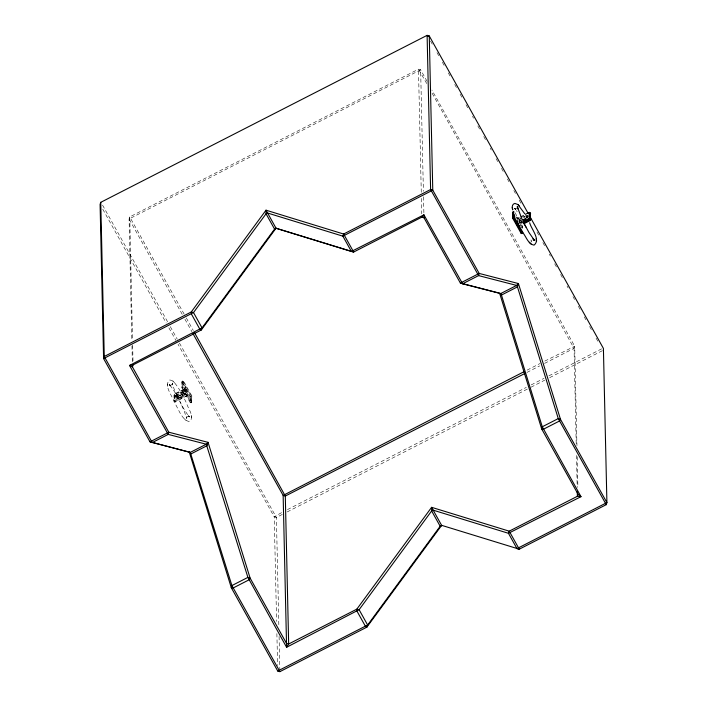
<?xml version="1.0" encoding="UTF-8"?>
<svg xmlns="http://www.w3.org/2000/svg" width="707" height="707" viewBox="0 0 707 707"><rect width="100%" height="100%" fill="white"/><g stroke="black" fill="none" stroke-linecap="round" stroke-linejoin="round"><path stroke-width="0.53" stroke-dasharray="3.54 2.65" d="M522.756 228.485L522.712 226.514L519.495 220.752L519.769 219.877L518.266 219.727L520.193 223.173M176.732 398.297L177.015 397.431M183.422 393.083A3.942 1.025 -29.1 0 0 178.376 394.559A3.942 1.025 -29.1 0 0 178.058 396.724A3.942 1.025 -29.1 0 0 183.422 393.083L183.696 392.226A4.613 1.193 -29.1 0 0 177.793 393.949A4.613 1.193 -29.1 0 0 177.413 396.494A4.613 1.193 -29.1 0 0 183.705 392.226M521.05 221.945L521.324 221.114A3.942 1.025 -29.1 0 0 521.448 221.653M515.032 212.736L517.71 217.535L518.611 217.8L517.745 218.781L516.304 216.192M531.77 240.61L531.257 241.953L530.824 238.807M517.153 207.946L515.695 208.689L514.086 208.424M520.529 216.819L524.364 214.866M519.698 217.783L517.745 218.781L517.71 217.535L517.771 220.496M520.67 217.279L523.604 215.785M522.173 217.729L518.266 219.727L519.495 220.752M523.153 217.226L525.107 216.227M519.707 223.218L521.625 222.245M520.812 223.58L522.765 222.581M521.881 227.663L522.712 226.514L521.563 226.903L521.881 227.663L520.971 227.398M527.122 370.123L539.883 363.592M544.797 361.074L574.703 346.244L576.956 445.631M526.901 372.439L539.671 365.908M544.576 363.398L574.04 348.321L574.703 346.244L431.915 90.045M281.527 512.646L274.228 516.844L276.596 621.462M287.422 509.623L526.291 387.409M531.204 384.9L543.983 378.36M548.906 375.841L601.984 348.684M282.287 514.457L276.393 517.471L274.228 516.844L178.023 344.229M287.201 511.939L530.003 387.719M530.992 387.215L544.752 380.172M549.666 377.662L602.744 350.504M183.573 393.631L184.421 393.834M176.008 396.68L176.856 396.892M520.043 220.496L520.918 220.708M514.404 208.485L515.889 209.758L514.263 208.052L515.315 209.157M172.923 381.038L169.883 379.915C162.972 385.359 172.614 395.858 174.284 402.31C178.641 408.681 181.08 419.118 189.061 421.646C195.592 417.554 187.806 408.39 186.507 403.052C182.636 395.372 178.951 387.303 172.923 381.038L174.594 382.796M170.325 385.66L169.273 384.555L170.9 386.261L169.097 384.935L170.714 385.191C172.932 384.749 172.375 381.736 172.729 385.386L172.287 383.061L174.134 389.124L178.986 399.897M188.619 415.902L189.67 417.015L188.044 415.301L189.847 416.635L188.239 416.37C186.012 416.821 186.577 419.825 186.215 416.176L186.657 418.509L184.174 410.82L179.958 401.664M184.35 418.765L186.021 420.532M514.882 208.698L515.58 209.537M169.892 385.2C177.731 394.665 181.222 406.896 189.052 416.361M516.357 210.545L517.188 211.72M430.545 41.059L433.232 45.875M436.988 52.627L439.144 56.489M442.361 62.269L444.517 66.131M448.273 72.883L450.96 77.699M454.725 84.451L456.872 88.313M460.098 94.093L462.254 97.955M466.01 104.707L468.158 108.56M472.462 116.275L473.54 118.202M477.835 125.917L479.982 129.779M483.747 136.531L485.895 140.384M490.198 148.099L491.268 150.025M496.111 158.704L497.719 161.603M501.484 168.354L503.631 172.208M507.396 178.959L509.005 181.849M513.848 190.528L515.456 193.426M519.221 200.178L521.368 204.031M536.958 232.002L539.105 235.855M542.87 242.607L545.017 246.46M549.312 254.175L550.391 256.111M554.686 263.826L556.842 267.679M560.598 274.431L562.754 278.284M567.049 285.999L568.128 287.935M572.962 296.613L574.579 299.503M578.335 306.255L580.491 310.108M584.247 316.86L585.864 319.758M589.62 326.501L592.307 331.327M596.072 338.079L598.219 341.932M520.741 220.504L521.271 221.45M520.67 224.031L522.429 227.38L522.473 229.351M515.916 216.775L517.966 220.451M427.081 81.376L420.638 69.816L418.482 69.189L129.743 216.916L129.081 218.984L131.838 340.456M426.736 83.559L418.482 69.189L421.284 192.861M432.101 93.191L574.04 348.321L576.249 445.498M184.165 314.12L129.743 216.916L132.545 340.588M186.312 317.964L193.285 330.487M182.22 314.341L129.081 218.984L420.638 69.816L423.396 191.288M184.907 319.157L191.889 331.68M102.568 205.136L168.142 322.79M170.29 326.643L177.271 339.183M179.428 343.036L276.393 517.471L278.867 626.499M102.78 209.219L166.198 323.011M168.885 327.836L175.875 340.367M183.352 392.818L183.873 393.764M176.556 396.76L177.077 397.705M191.19 415.203L191.367 416.096M191.464 416.635L191.65 417.598M167.303 383.963L167.488 384.935M167.586 385.465L167.753 386.358M577.204 456.678L577.884 486.487M576.47 455.432L577.204 487.459M519.769 219.877L519.91 225.789M518.611 217.8L518.655 219.771M423.528 196.802L423.9 213.373M421.407 198.384L421.761 213.841M279.088 636.406L279.839 669.449M276.879 633.578L277.604 665.517M132.651 345.007L133.022 361.569M131.962 345.97L132.342 362.541M521.324 220.77A3.942 1.025 -29.1 0 1 520.794 220.177M523.967 217.623A3.942 1.025 -29.1 0 1 524.868 217.182M521.218 220.478A4.613 1.193 -29.1 0 1 520.82 218.763M523.613 216.881A4.613 1.193 -29.1 0 1 524.665 216.369M521.669 222.652A4.613 1.193 -29.1 0 1 521.386 221.432M174.24 393.993L174.099 400.772L174.629 401.717L175.53 401.983L186.94 395.611L190.784 402.504L191.65 402.592L191.791 395.814L183.581 381.082L182.671 380.817L181.84 381.974L181.973 387.878L185.19 393.64L186.418 394.665L174.099 400.772L174.24 393.993L186.277 388.364L182.123 381.1L181.973 387.878L183.714 386.994L183.581 381.082L181.84 381.974L185.057 387.736L184.916 394.515L174.373 399.897L175.53 401.983L175.398 396.07L174.24 393.993M185.057 387.736L184.916 394.515L186.418 394.665L182.574 387.772L182.256 387.012L182.804 386.729L183.714 386.994L191.924 401.726L190.192 402.619L186.975 396.848L186.94 395.611L174.629 401.717L173.966 394.86L186.277 388.364L185.057 387.736M191.791 395.814L191.65 402.592L182.804 386.729L182.671 380.817L191.517 396.689L190.059 396.707L186.842 390.944L186.798 389.31L174.496 395.805L175.398 396.07L185.932 390.679L186.798 389.31L190.961 396.972L191.093 402.875L190.192 402.619L190.059 396.707L191.791 395.814M186.842 390.944L185.932 390.679L186.074 396.592L186.975 396.848L186.842 390.944M178.579 397.67A3.942 1.025 -29.1 0 0 183.953 394.029A3.942 1.025 -29.1 0 0 178.906 395.505A3.942 1.025 -29.1 0 0 178.579 397.67M178.571 398.571A4.613 1.193 -29.1 0 0 184.863 394.303A4.613 1.193 -29.1 0 0 178.951 396.026A4.613 1.193 -29.1 0 0 178.571 398.571"/><path stroke-width="1.06" d="M528.164 213.417L429.273 35.977L427.108 35.35L100.756 202.326L100.094 204.394L103.593 358.573L150.008 441.848L190.28 452.4L206.267 444.217L208.044 442.343L168.814 432.224L150.008 441.848L190.28 452.4L231.914 585.573L279.892 671.65L366.871 627.144L441.645 525.336L519.265 549.18L606.244 504.674L606.906 502.606L603.407 348.427L530.851 218.242M100.756 202.326L104.256 356.496L152.226 442.582L168.213 434.398L168.814 432.224L132.439 366.96L133.102 364.883L201.274 330.001L276.039 228.193L353.668 252.037L421.84 217.155L423.917 214.831L462.599 283.79L500.653 293.599L516.64 285.425L518.417 283.551L479.187 273.432L460.372 283.056L423.997 217.783L423.917 214.831L351.388 251.462L276.092 228.334L266.009 210.182L191.235 311.999L104.256 356.496L103.593 358.573L193.506 312.565L266.044 213.797L267.564 213.019L342.86 236.156L432.772 190.156L429.273 35.977L427.85 36.234M520.361 225.02L518.408 226.028L519.627 226.655L522.844 232.417L522.013 233.575L521.103 233.31L512.893 218.578L512.761 212.666L513.591 211.517L513.724 217.42L517.886 225.082L518.752 223.712L517.842 223.447L514.625 217.685L514.563 214.734M519.627 226.655L519.91 225.789L518.408 226.028L522.561 233.292M523.737 223.827L530.444 220.398L530.718 219.532L530.056 212.674L529.154 212.409L525.319 214.371M192.958 333.607L283.145 495.421L286.6 647.276L359.103 609.708L431.641 510.94L433.161 510.162L508.457 533.299L580.986 496.668L542.287 426.772L501.466 295.058L500.653 293.599L499.602 293.175L541.686 428.955L578.061 494.22L577.398 496.287L509.226 531.169L508.457 533.299L516.994 548.605L519.265 549.18L509.226 531.169L431.606 507.326L356.832 609.142L288.659 644.015L286.6 647.276L247.901 577.389L206.267 444.217L168.213 434.398L129.531 365.439L202.034 327.88L274.572 229.112L276.092 228.334L274.572 229.112L266.044 213.797L266.009 210.182L343.629 234.026L353.668 252.037L351.388 251.462L342.86 236.156L343.629 234.026L430.607 189.529L432.772 190.156L479.187 273.432L478.586 275.606L462.599 283.79L460.372 283.056L498.541 292.901M517.665 206.603L517.718 208.883L517.277 206.559L522.128 219.603M512.761 212.666L513.901 211.888M522.844 232.417L521.103 233.31M522.579 221.751L529.287 218.322L530.718 219.532L523.295 223.527M522.765 222.581L530.188 218.587L530.056 212.674L529.154 212.409L529.287 218.322L530.444 220.398M524.17 371.626L283.145 495.421L285.301 496.049L524.939 373.446M441.689 525.478L431.606 507.326L431.641 510.94L440.169 526.247L441.689 525.478L440.169 526.247L367.64 625.023L366.871 627.144L365.563 626.552L357.035 611.246L356.832 609.142L359.103 609.708L367.64 625.023L277.727 671.023L231.313 587.747L189.237 451.967L191.093 453.85L207.08 445.675L208.044 442.343L250.128 578.123L286.503 643.388L288.659 644.015L285.301 496.049L194.363 332.414M516.994 548.605L606.906 502.606L560.492 419.331L518.417 283.551L517.453 286.874L558.274 418.597L606.244 504.674M133.102 364.883L129.531 365.439L132.439 366.96M533.219 239.867L534.837 240.133L533.034 238.798L534.66 240.504L533.608 239.399M421.84 217.155L423.997 217.783M277.727 671.023L279.892 671.65M578.061 494.22L580.986 496.668L577.398 496.287L577.301 491.878M524.682 213.682L517.913 204.535L514.873 203.413C511.939 204.058 511.815 207.584 512.743 209.855L512.575 208.963M523.251 233.186C526.362 237.234 528.376 244.242 534.05 245.143C540.961 239.7 531.319 229.201 529.649 222.758M499.602 293.175L501.466 295.058L517.453 286.874L516.64 285.425L478.586 275.606L430.607 189.529L427.108 35.35M519.583 206.294L517.913 204.535M529.34 242.262L531.01 244.021M513.344 212.171L513.035 211.8L512.893 218.578L514.625 217.685L513.167 217.703L522.013 233.575M534.041 239.859L528.942 232.462L523.975 223.253M524.947 225.162L525.893 227.071M536.18 238.701L536.348 239.593M536.454 240.133L536.631 241.096M512.283 207.46L512.469 208.424M517.886 225.082L517.771 220.496M526.485 216.625A3.942 1.025 -29.1 0 1 527.325 217.579M525.336 219.179A3.942 1.025 -29.1 0 1 523.542 220.133M525.672 215.962A4.613 1.193 -29.1 0 1 527.555 216.819A4.613 1.193 -29.1 0 1 522.102 220.222M231.914 585.573L231.313 587.747L233.036 588.03L249.023 579.846L250.128 578.123L247.901 577.389L231.914 585.573M542.287 426.772L541.686 428.955L543.409 429.237L559.396 421.054L560.492 419.331L558.274 418.597L542.287 426.772M530.586 213.62L530.312 214.486L529.985 213.726L530.586 213.62M202.034 327.88L201.274 330.001L199.966 329.409L191.438 314.102L191.235 311.999L193.506 312.565L202.034 327.88"/></g></svg>
